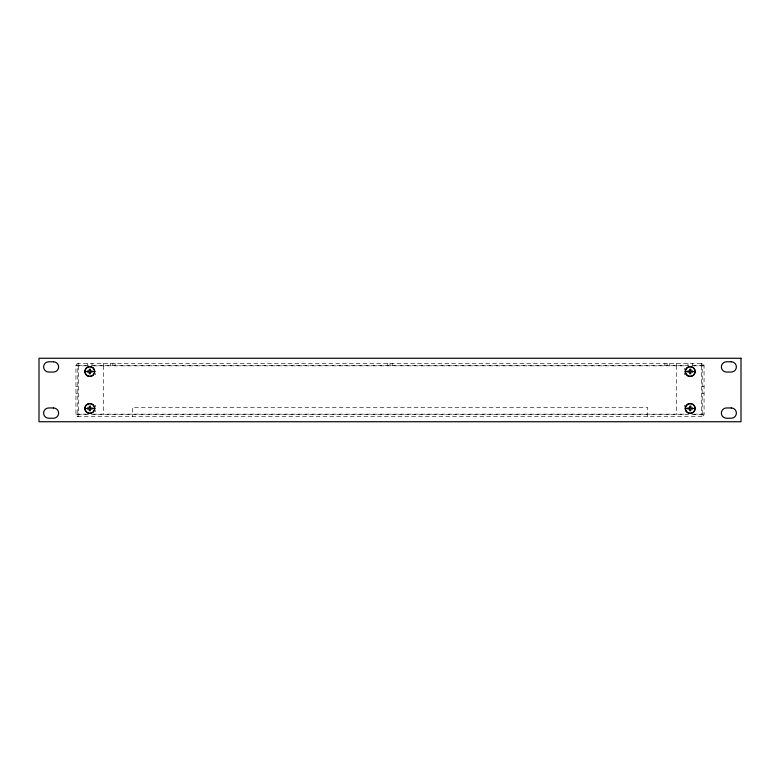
<?xml version="1.0" encoding="UTF-8"?>
<svg xmlns="http://www.w3.org/2000/svg" width="780" height="780" viewBox="0 0 780 780"><rect width="100%" height="100%" fill="white"/><g stroke="black" fill="none" stroke-linecap="round" stroke-linejoin="round"><path stroke-width="0.58" stroke-dasharray="3.9 2.92" d="M691.909 365.284L702.185 365.683L702.205 416.549L77.795 416.549L77.795 365.84L78.351 365.284L690.807 365.284M77.795 414.141L78.351 416.549A2.398 2.398 0 0 1 75.943 414.141L75.943 365.84L76.83 363.977L78.351 363.431L77.795 365.84L78.351 363.431L701.649 363.431L703.17 363.977L704.057 365.84L704.057 414.141A2.398 2.398 0 0 1 701.649 416.549L702.205 414.141M77.795 365.84L78.351 365.284M86.317 365.84L75.943 365.84A2.398 2.398 0 0 1 78.351 363.431M93.619 365.84L686.38 365.84M693.683 365.84L704.057 365.84A2.398 2.398 0 0 0 701.649 363.431L702.205 365.84L701.649 365.284M75.943 386.548L77.795 386.548M702.205 386.548L704.057 386.548M75.943 393.452L77.795 393.452M702.205 393.452L704.057 393.452M75.943 414.141L86.317 414.141M93.619 414.141L686.38 414.141M693.683 414.141L704.057 414.141M77.795 414.697L690.817 414.697M691.909 414.697L702.205 414.697M701.649 363.431L702.205 365.84M701.649 365.84L701.649 414.141M692.416 363.431L692.416 365.284M687.98 363.431L687.98 365.284M684.431 368.209L684.431 369.661M684.431 373.015L684.431 374.848M684.431 405.151L684.431 406.604M676.338 363.431L676.338 365.284M676.338 365.84L676.338 414.141M669.318 363.431L669.318 365.284M667.105 363.431L667.105 365.284M664.892 363.431L664.892 365.284M647.488 416.54L647.488 407.306L132.512 407.306L132.512 416.54M392.213 363.431L392.213 365.284M390 363.431L390 365.284M387.787 363.431L387.787 365.284M115.109 363.431L115.109 365.284M112.895 363.431L112.895 365.284M110.682 363.431L110.682 365.284M103.662 363.431L103.662 365.284M103.662 365.84L103.662 414.141M95.569 373.386L95.569 374.848M95.569 405.151L95.569 406.975M95.569 410.329L95.569 411.791M92.02 363.431L92.02 365.284M87.584 363.431L87.584 365.284M78.351 365.84L78.351 414.141"/><path stroke-width="1.17" d="M84.815 371.524L87.574 371.524M92.03 371.524L94.789 371.524A4.992 4.992 0 0 0 87.311 367.204A4.992 4.992 0 0 0 87.311 375.843A4.992 4.992 0 0 0 94.789 371.524M685.21 371.524L687.97 371.524M692.425 371.524L695.185 371.524A4.992 4.992 0 0 0 687.707 367.204A4.992 4.992 0 0 0 687.707 375.843A4.992 4.992 0 0 0 695.185 371.524M84.815 408.476L87.574 408.476M92.03 408.476L94.789 408.476A4.992 4.992 0 0 0 87.311 404.157A4.992 4.992 0 0 0 87.311 412.796A4.992 4.992 0 0 0 94.789 408.476M685.21 408.476L687.97 408.476M692.425 408.476L695.185 408.476A4.992 4.992 0 0 0 687.707 404.157A4.992 4.992 0 0 0 687.707 412.796A4.992 4.992 0 0 0 695.185 408.476M741 358.264L39 358.264L39 421.736L741 421.736L741 358.264M53.479 361.774L48.75 361.774A5.138 5.138 0 0 0 43.621 366.912A5.138 5.138 0 0 0 48.75 372.04L53.479 372.04A5.138 5.138 0 0 0 58.617 366.912A5.138 5.138 0 0 0 53.479 361.774M731.25 361.774L726.521 361.774A5.138 5.138 0 0 0 721.383 366.912A5.138 5.138 0 0 0 726.521 372.04L731.25 372.04A5.138 5.138 0 0 0 736.379 366.912A5.138 5.138 0 0 0 731.25 361.774M90.343 369.301L89.261 369.301L89.261 370.988L87.574 370.988L87.574 372.06L89.261 372.06L89.261 373.756L90.343 373.756L90.343 372.06L92.03 372.06L92.03 370.988L90.343 370.988L90.343 369.301M690.739 369.301L689.657 369.301L689.657 370.988L687.97 370.988L687.97 372.06L689.657 372.06L689.657 373.756L690.739 373.756L690.739 372.06L692.425 372.06L692.425 370.988L690.739 370.988L690.739 369.301M90.343 406.244L89.261 406.244L89.261 407.94L87.574 407.94L87.574 409.012L89.261 409.012L89.261 410.699L90.343 410.699L90.343 409.012L92.03 409.012L92.03 407.94L90.343 407.94L90.343 406.244M690.739 406.244L689.657 406.244L689.657 407.94L687.97 407.94L687.97 409.012L689.657 409.012L689.657 410.699L690.739 410.699L690.739 409.012L692.425 409.012L692.425 407.94L690.739 407.94L690.739 406.244M53.479 407.959L48.75 407.959A5.138 5.138 0 0 0 43.621 413.088A5.138 5.138 0 0 0 48.75 418.226L53.479 418.226A5.138 5.138 0 0 0 58.617 413.088A5.138 5.138 0 0 0 53.479 407.959M731.25 407.959L726.521 407.959A5.138 5.138 0 0 0 721.383 413.088A5.138 5.138 0 0 0 726.521 418.226L731.25 418.226A5.138 5.138 0 0 0 736.379 413.088A5.138 5.138 0 0 0 731.25 407.959M85.995 374.449A4.797 4.797 0 0 0 94.234 373.366A4.797 4.797 0 0 0 89.173 366.766A4.797 4.797 0 0 0 85.995 374.449M686.39 411.392A4.797 4.797 0 0 0 694.629 410.309A4.797 4.797 0 0 0 689.569 403.718A4.797 4.797 0 0 0 686.39 411.392M686.39 374.449A4.797 4.797 0 0 0 694.629 373.366A4.797 4.797 0 0 0 689.569 366.766A4.797 4.797 0 0 0 686.39 374.449M85.995 411.392A4.797 4.797 0 0 0 94.234 410.309A4.797 4.797 0 0 0 89.173 403.718A4.797 4.797 0 0 0 85.995 411.392"/></g></svg>
